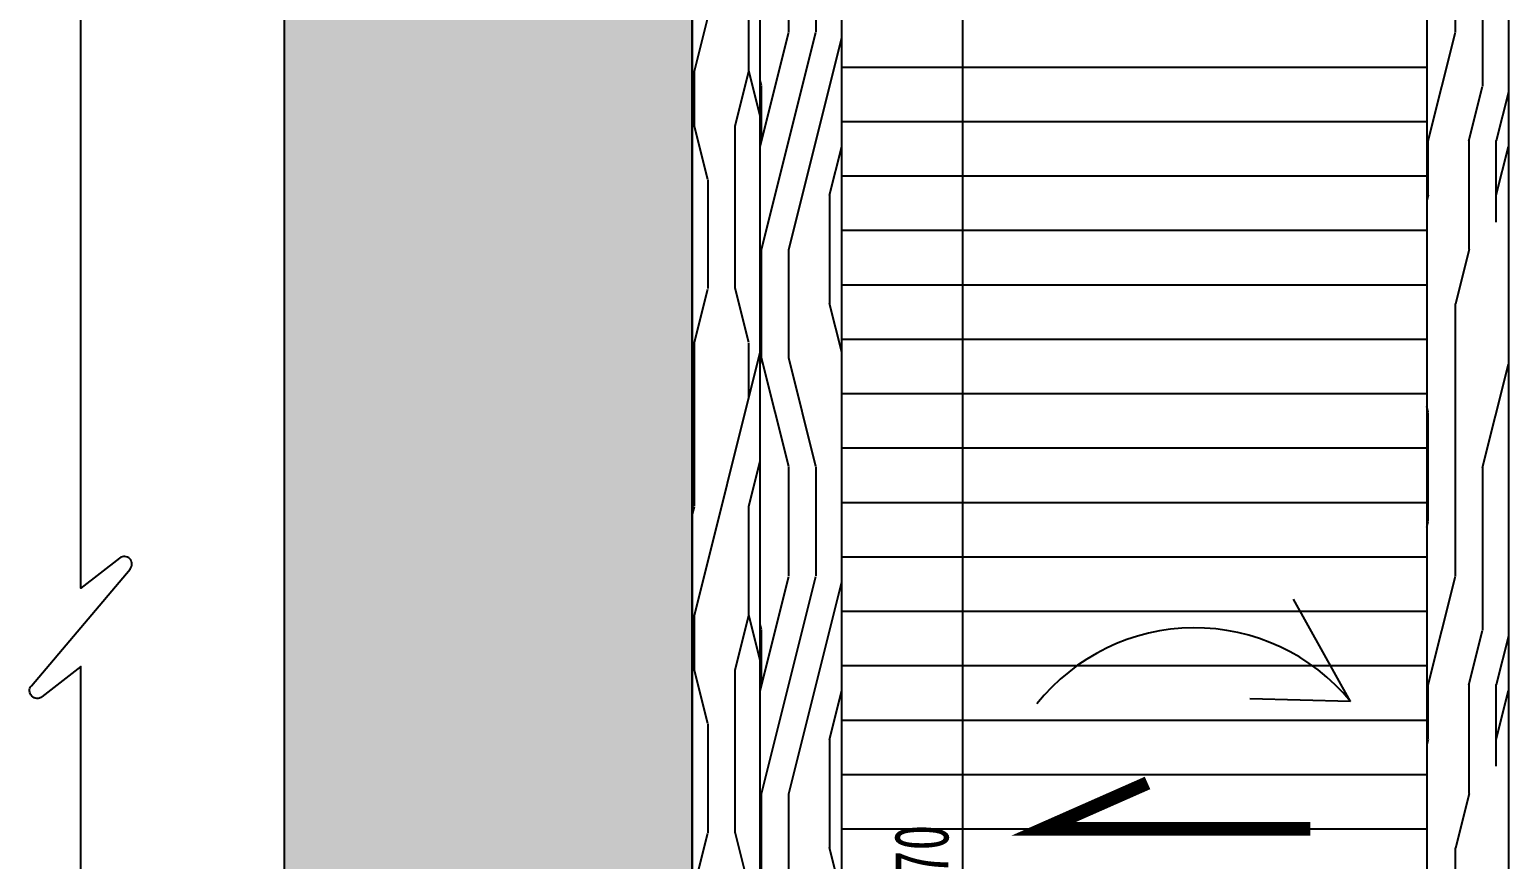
# Model space of a CAD drawing. Header units: millimetres. Extents: x 3111864 to 3154170, y -3068724 to -3044687.
# Drawn here: x 3122052 to 3123139, y -3066798 to -3066188 of the extents above; entities that cross this region are included whole.
import ezdxf

# ---------------------------------------------------------------- set-up
doc = ezdxf.new("R2010")
doc.units = ezdxf.units.MM
doc.header["$LTSCALE"] = 500
doc.header["$MEASUREMENT"] = 0
doc.header["$PDMODE"] = 2
doc.linetypes.add('ACAD_ISO02W100', pattern=[15, 12, -3])
doc.layers.get('0').update_dxf_attribs({"linetype": 'CONTINUOUS'})
doc.layers.get('DEFPOINTS').update_dxf_attribs({"linetype": 'CONTINUOUS'})
for name, color, linetype in [('0-bh(填充)', 251, 'CONTINUOUS'), ('A-DOOR', 4, 'CONTINUOUS'), ('BZ1', 7, 'CONTINUOUS'), ('E-楼板、墙体', 6, 'CONTINUOUS'), ('E-立面造型线', 3, 'CONTINUOUS'), ('W-尺寸', 5, 'CONTINUOUS'), ('W-索引符号', 2, 'CONTINUOUS')]:
    doc.layers.add(name, color=color, linetype=linetype)
doc.styles.add('DIM', font='SimSun.ttf', dxfattribs={"width": 0.7})
doc.dimstyles.new('20', dxfattribs={"dimscale": 20, "dimtxt": 2, "dimasz": 1, "dimexe": 1, "dimexo": 1, "dimgap": 0.5, "dimtad": 1, "dimdec": 0, "dimzin": 0, "dimdsep": 46, "dimtxsty": 'DIM', "dimblk": 'ARCHTICK', "dimcen": 0, "dimclrd": 5, "dimclre": 5, "dimclrt": 35, "dimadec": 0, "dimazin": 0, "dimtfac": 0.5, "dimtdec": 0, "dimtix": 1, "dimtmove": 2, "dimatfit": 2, "dimldrblk": 'A', "dimfxl": 0, "dimtolj": 1, "dimtzin": 0, "dimlwd": -1, "dimlwe": -1, "dimarcsym": 0})

# ---------------------------------------------------------------- blocks, each defined once
blk = doc.blocks.new('A$C3559708A')
at = {"layer": '0-bh(填充)', "ltscale": 100}
h = blk.add_hatch(dxfattribs=at)
h.set_pattern_fill('FB木纹中SC300', color=251, scale=100, angle=90, style=0, pattern_type=2)
h.set_pattern_definition([(90, (-1.608952879905701e-05, 9.999988707713783), (-400, 2.449293598294706e-14), [80, -120, 40, -160]), (90, (-10.0000160895288, 289.9999887077138), (-400, 2.449293598294706e-14), [80, -320]), (90, (-30.0000160895288, 249.9999887077138), (-400, 2.449293598294706e-14), [40, -360]), (90, (-40.0000160895288, 29.99998870771378), (-400, 2.449293598294706e-14), [20, -280, 20, -80]), (90, (-60.0000160895288, 169.9999887077138), (-400, 2.449293598294706e-14), [80, -120, 20, -180]), (90, (-70.0000160895288, 69.99998870771378), (-400, 2.449293598294706e-14), [60, -340]), (90, (-80.0000160895288, 169.9999887077138), (-400, 2.449293598294706e-14), [120, -280]), (90, (-90.0000160895288, 49.99998870771378), (-400, 2.449293598294706e-14), [80, -320]), (90, (-100.0000160895288, 209.9999887077138), (-400, 2.449293598294706e-14), [200, -200]), (90, (-120.0000160895288, 89.99998870771378), (-400, 2.449293598294706e-14), [40, -120, 80, -160]), (90, (-130.0000160895288, 369.9999887077138), (-400, 2.449293598294706e-14), [80, -320]), (90, (-140.0000160895288, 289.9999887077138), (-400, 2.449293598294706e-14), [40, -360]), (90, (-150.0000160895288, 209.9999887077138), (-400, 2.449293598294706e-14), [40, -360]), (90, (-160.0000160895288, 9.999988707713783), (-400, 2.449293598294706e-14), [80, -320]), (90, (-170.0000160895288, 209.9999887077138), (-400, 2.449293598294706e-14), [80, -320]), (90, (-190.0000160895288, 209.9999887077138), (-400, 2.449293598294706e-14), [80, -80, 80, -160]), (90, (-210.0000160895288, 129.9999887077138), (-400, 2.449293598294706e-14), [40, -200, 80, -80]), (90, (-220.0000160895288, 209.9999887077138), (-400, 2.449293598294706e-14), [120, -280]), (90, (-240.0000160895288, 209.9999887077138), (-400, 2.449293598294706e-14), [80, -320]), (90, (-250.0000160895288, 49.99998870771378), (-400, 2.449293598294706e-14), [120, -160, 40, -80]), (90, (-270.0000160895288, 49.99998870771378), (-400, 2.449293598294706e-14), [200, -200]), (90, (-280.0000160895288, 289.9999887077138), (-400, 2.449293598294706e-14), [40, -360]), (90, (-290.0000160895288, 169.9999887077138), (-400, 2.449293598294706e-14), [80, -320]), (90, (-300.0000160895288, 89.99998870771378), (-400, 2.449293598294706e-14), [40, -160, 40, -160]), (90, (-310.0000160895288, 49.99998870771378), (-400, 2.449293598294706e-14), [40, -120, 80, -160]), (90, (-320.0000160895288, 129.9999887077138), (-400, 2.449293598294706e-14), [40, -200, 40, -120]), (90, (-330.0000160895288, 209.9999887077138), (-400, 2.449293598294706e-14), [120, -280]), (90, (-350.0000160895288, 49.99998870771378), (-400, 2.449293598294706e-14), [80, -320]), (90, (-360.0000160895288, 249.9999887077138), (-400, 2.449293598294706e-14), [40, -360]), (90, (-370.0000160895288, 329.9999887077138), (-400, 2.449293598294706e-14), [40, -360]), (104.03624347, (-30.0000160895288, 289.9999887077138), (1.462838967877852e-08, 399.9999999885853), [41.2, -1608.0422104]), (104.03624347, (-120.0000160895288, 329.9999887077138), (1.462838967877852e-08, 399.9999999885853), [41.2, -1608.0422104]), (104.03624347, (-360.0000160895288, 289.9999887077138), (1.462838967877852e-08, 399.9999999885853), [41.2, -1608.0422104]), (104.03624347, (-210.0000160895288, 169.9999887077138), (1.462838967877852e-08, 399.9999999885853), [41.2, -1608.0422104]), (104.03624347, (-270.0000160895288, 249.9999887077138), (1.462838967877852e-08, 399.9999999885853), [41.2, -1608.0422104]), (104.03624347, (-240.0000160895288, 289.9999887077138), (1.462838967877852e-08, 399.9999999885853), [41.2, -1608.0422104]), (104.03624347, (-310.0000160895288, 89.99998870771378), (1.462838967877852e-08, 399.9999999885853), [41.2, -1608.0422104]), (104.03624347, (-290.0000160895288, 249.9999887077138), (1.462838967877852e-08, 399.9999999885853), [41.2, -1608.0422104]), (104.03624347, (-140.0000160895288, 329.9999887077138), (1.462838967877852e-08, 399.9999999885853), [82.4, -1566.8422104]), (104.03624347, (-170.0000160895288, 289.9999887077138), (1.462838967877852e-08, 399.9999999885853), [82.4, -1566.8422104]), (104.03624347, (-190.0000160895288, 289.9999887077138), (1.462838967877852e-08, 399.9999999885853), [82.4, -1566.8422104]), (255.9637565300001, (-60.0000160895288, 169.9999887077138), (1.462847391966951e-08, -399.9999999885853), [41.2, -82.4, 41.2, -1484.4422104]), (255.9637565300001, (-120.0000160895288, 89.99998870771378), (1.462847391966951e-08, -399.9999999885853), [41.2, -1608.0422104]), (255.9637565300001, (-300.0000160895288, 89.99998870771378), (1.462847391966951e-08, -399.9999999885853), [82.4, -1566.8422104]), (284.03624347, (-10.0000160895288, 289.9999887077138), (-1.462843408769951e-08, -399.9999999885853), [41.2, -1608.0422104]), (75.96375652999997, (-10.0000160895288, 369.9999887077138), (-1.462824077283434e-08, 399.9999999885853), [41.2, -1608.0422104]), (75.96375652999997, (-150.0000160895288, 249.9999887077138), (-1.462824077283434e-08, 399.9999999885853), [41.2, -1608.0422104]), (75.96375652999997, (-220.0000160895288, 329.9999887077138), (-1.462824077283434e-08, 399.9999999885853), [41.2, -1608.0422104]), (75.96375652999997, (-250.0000160895288, 169.9999887077138), (-1.462824077283434e-08, 399.9999999885853), [41.2, -1608.0422104]), (75.96375652999997, (-300.0000160895288, 129.9999887077138), (-1.462824077283434e-08, 399.9999999885853), [41.2, -1608.0422104]), (75.96375652999997, (-320.0000160895288, 169.9999887077138), (-1.462824077283434e-08, 399.9999999885853), [41.2, -1608.0422104]), (75.96375652999997, (-250.0000160895288, 169.9999887077138), (-1.462824077283434e-08, 399.9999999885853), [41.2, -1608.0422104]), (75.96375652999997, (-310.0000160895288, 289.9999887077138), (-1.462824077283434e-08, 399.9999999885853), [164.8, -1484.4422104]), (75.96375652999997, (-40.0000160895288, 49.99998870771378), (-1.462824077283434e-08, 399.9999999885853), [164.8, -1484.4422104]), (75.96375652999997, (-70.0000160895288, 89.99998870771378), (-1.462824077283434e-08, 399.9999999885853), [164.8, -1484.4422104]), (75.96375652999997, (-90.0000160895288, 129.9999887077138), (-1.462824077283434e-08, 399.9999999885853), [41.2, -82.4, 82.4, -1443.2422104]), (75.96375652999997, (-120.0000160895288, 129.9999887077138), (-1.462824077283434e-08, 399.9999999885853), [82.4, -82.4, 82.4, -1402.0422104]), (75.96375652999997, (-160.0000160895288, 89.99998870771378), (-1.462824077283434e-08, 399.9999999885853), [164.8, -1484.4422104]), (75.96375652999997, (-190.0000160895288, 49.99998870771378), (-1.462824077283434e-08, 399.9999999885853), [164.8, -1484.4422104]), (75.96375652999997, (-210.0000160895288, 49.99998870771378), (-1.462824077283434e-08, 399.9999999885853), [164.8, -1484.4422104]), (75.96375652999997, (-330.0000160895288, 329.9999887077138), (-1.462824077283434e-08, 399.9999999885853), [41.2, -1608.0422104]), (75.96376753, (-370.0000160895288, 369.9999887077138), (-7.68091154545333e-05, 399.9999999885779), [82.4, -1566.8422104]), (75.96376753, (-350.0000160895288, 129.9999887077138), (-7.68091154545333e-05, 399.9999999885779), [82.4, -1566.8422104]), (75.96375753000005, (-1.608952879905701e-05, 89.99998870771378), (-6.995945453989987e-06, 399.9999999885852), [164.8, -1484.4422104]), (75.96375753000005, (-280.0000160895288, 329.9999887077138), (-6.995945453989987e-06, 399.9999999885852), [123.6, -1525.6422104]), (75.96375753000005, (-250.0000160895288, 369.9999887077138), (-6.995945453989987e-06, 399.9999999885852), [247.2, -1402.0422104])])
h.paths.add_polyline_path([(549.9994195932522, 2399.999988707714), (489.9994195932522, 2399.999988707714), (489.9994195927866, 9.999988707713783), (549.9994195932522, 9.999988707713783)])
h.paths.add_polyline_path([(532.4994195937179, 1069.999988707714), (532.4994195937179, 929.9999887077138), (507.4994195937179, 929.9999887077138), (507.4994195937179, 1069.999988707714)], flags=16)
h.paths.add_polyline_path([(530.4994195937179, 1067.999988707714), (530.4994195937179, 931.9999887077138), (509.4994195937179, 931.9999887077138), (509.4994195937179, 1067.999988707714)], flags=0)
h.paths.add_polyline_path([(59.9999839104712, 2399.999988707714), (-1.608952879905701e-05, 2399.999988707714), (-1.608952879905701e-05, 9.999988707713783), (59.9999839104712, 9.999988707713783)])
at = {"layer": 'BZ1', "color": 251, "ltscale": 0.15}
for p, q in [((59.9999839104712, 1799.999988707714, -8.477395143876653e-09), (489.9994195932522, 1799.999988707714, -8.477395143876653e-09)), ((59.9999839104712, 1759.999988707714, -8.477395143876653e-09), (489.9994195932522, 1759.999988707714, -8.477395143876653e-09)), ((59.9999839104712, 1719.999988707714, -8.477395143876653e-09), (489.9994195932522, 1719.999988707714, -8.477395143876653e-09)), ((59.9999839104712, 1679.999988707714, -8.477395143876653e-09), (489.9994195932522, 1679.999988707714, -8.477395143876653e-09)), ((59.9999839104712, 1639.999988707714, -8.477395143876653e-09), (489.9994195932522, 1639.999988707714, -8.477395143876653e-09)), ((59.9999839104712, 1599.999988707714, -8.477395143876653e-09), (489.9994195932522, 1599.999988707714, -8.477395143876653e-09)), ((59.9999839104712, 1559.999988707714, -8.477395143876653e-09), (489.9994195932522, 1559.999988707714, -8.477395143876653e-09)), ((59.9999839104712, 1519.999988707714, -8.477395143876653e-09), (489.9994195932522, 1519.999988707714, -8.477395143876653e-09)), ((59.9999839104712, 1479.999988707714, -8.477395143876653e-09), (489.9994195932522, 1479.999988707714, -8.477395143876653e-09)), ((59.9999839104712, 1439.999988707714, -8.477395143876653e-09), (489.9994195932522, 1439.999988707714, -8.477395143876653e-09)), ((59.9999839104712, 1399.999988707714, -8.477395143876653e-09), (489.9994195932522, 1399.999988707714, -8.477395143876653e-09)), ((59.9999839104712, 1359.999988707714, -8.477395143876653e-09), (489.9994195932522, 1359.999988707714, -8.477395143876653e-09)), ((59.9999839104712, 1319.999988707714, -8.477395143876653e-09), (489.9994195932522, 1319.999988707714, -8.477395143876653e-09)), ((59.9999839104712, 1319.999988707714, -8.477395143876653e-09), (489.9994195932522, 1319.999988707714, -8.477395143876653e-09)), ((59.9999839104712, 1279.999988707714, -8.477395143876653e-09), (489.9994195932522, 1279.999988707714, -8.477395143876653e-09)), ((59.9999839104712, 1239.999988707714, -8.477395143876653e-09), (489.9994195932522, 1239.999988707714, -8.477395143876653e-09))]:
    blk.add_line(p, q, dxfattribs=at)
at = {"layer": 'E-立面造型线', "ltscale": 0.15}
for p, q in [((59.9999839104712, 9.999988707248122, -8.477395143876653e-09), (59.9999839104712, 2399.999988707714, -8.477395143876653e-09)), ((489.9994195932522, 2399.999988707714, -8.477395143876653e-09), (489.9994195927866, 9.999988707248122, -8.477395143876653e-09)), ((549.9994195932522, 2399.999988707714, -8.477395143876653e-09), (549.9994195932522, 9.999988707713783, 7.630552183438251e-08))]:
    blk.add_line(p, q, dxfattribs=at)
at = {"layer": 'E-立面造型线', "ltscale": 0.15, "elevation": -8.477395143876653e-09}
blk.add_lwpolyline([(-1.608952879905701e-05, 9.999988707713783), (-1.608952879905701e-05, 2399.999988707714), (549.9994195932522, 2399.999988707714)], dxfattribs=at)
blk = doc.blocks.new('*U1124')
at = {"color": 35}
blk.add_lwpolyline([(85.19290306837948, 0), (1.438751633471838, 0), (2.548763485443487, -1.426411790124121, -0.9012426957163656), (2.145204766356528, -1.813903905069992), (-2.145204766356528, 1.813903905069992, 0.9012426957168463), (-2.548763485465315, 1.426411790118664), (-1.438751633487755, 0), (-85.19290306837948, 7.983845200902733e-15)], format="xyb", dxfattribs=at)
blk = doc.blocks.new('_ArchTick')
at = {"color": 0, "linetype": 'ByBlock', "const_width": 0.4}
blk.add_lwpolyline([(-0.5, -0.5), (0.5, 0.5)], dxfattribs=at)
blk = doc.blocks.new('*D1455')
at = {"layer": 'DEFPOINTS', "color": 0, "ltscale": 100}
for p in [(3122803.087965721, -3065675.779874709, -9.326031212176715e-08), (3122737.855723792, -3067945.779874709), (3122803.087965721, -3067945.779874709)]:
    blk.add_point(p, dxfattribs=at)
at = {"layer": 'W-尺寸', "color": 5, "ltscale": 100}
for p, q in [((3122783.087965721, -3065675.779874709), (3122717.855723792, -3065675.779874709)), ((3122737.855723792, -3065675.779874709), (3122737.855723792, -3067945.779874709)), ((3122783.087965721, -3067945.779874709), (3122717.855723792, -3067945.779874709))]:
    blk.add_line(p, q, dxfattribs=at)
at = {"layer": 'W-尺寸', "color": 5, "ltscale": 100, "xscale": 20, "yscale": 20, "zscale": 20}
for p, rotation in [((3122737.855723792, -3065675.779874709), 90), ((3122737.855723792, -3067945.779874709), 270)]:
    blk.add_blockref('_ArchTick', p, dxfattribs=dict(at, rotation=rotation))
at = {"layer": 'W-尺寸', "color": 35, "ltscale": 100, "insert": (3122707.855723793, -3066810.779874709), "char_height": 40, "attachment_point": 5, "rotation": 90, "style": 'DIM'}
blk.add_mtext('\\A1;2270', dxfattribs=at)
blk = doc.blocks.new('A')
for p, q in [((-1.435067392276323, 1.147654099946521), (-1.089590771724033, 1.437450103912851)), ((-1.435067392276323, 1.147654099946521), (-0.3688396396728422, 0)), ((-1.089590771724033, 1.437450103912851), (0, 0)), ((-0.3688396396728422, 3.638e-12), (-2.127066897330223, 0)), ((-1.435067392276323, -1.147654099946521), (-0.3688396396728422, 0)), ((-1.089590771724033, -1.437450103912851), (0, 0)), ((-1.435067392276323, -1.147654099946521), (-1.089590771724033, -1.437450103912851))]:
    blk.add_line(p, q)
for points in [[(-1.435067392276323, 1.147654099946521), (-1.089590771724033, 1.437450103912851), (-0.3688396396728422, 0), (0, 0)], [(-1.435067392276323, -1.147654099946521), (-1.089590771724033, -1.437450103912851), (-0.3688396396728422, 0), (0, 0)]]:
    blk.add_solid(points)

msp = doc.modelspace()

# ---------------------------------------------------------------- hatches: boundary and pattern name
at = {"layer": 'E-立面造型线', "ltscale": 0.15}
h = msp.add_hatch(dxfattribs=at)
h.set_pattern_fill('木纹面5', color=250, scale=400, angle=90, style=0, pattern_type=2)
h.set_pattern_definition([(90, (-9.420982952229679, -178.8836065256037), (-400, 2.449293598294706e-14), [80, -120, 40, -160]), (90, (-19.42098295222966, 101.1163934743963), (-400, 2.449293598294706e-14), [80, -320]), (90, (-39.42098295222966, 61.11639347439632), (-400, 2.449293598294706e-14), [40, -360]), (90, (-49.42098295222968, -158.8836065256037), (-400, 2.449293598294706e-14), [20, -280, 20, -80]), (90, (-69.42098295222968, -18.88360652560368), (-400, 2.449293598294706e-14), [80, -120, 20, -180]), (90, (-79.42098295222968, -118.8836065256037), (-400, 2.449293598294706e-14), [60, -340]), (90, (-89.42098295222966, -18.88360652560368), (-400, 2.449293598294706e-14), [120, -280]), (90, (-99.42098295222968, -138.8836065256037), (-400, 2.449293598294706e-14), [80, -320]), (90, (-109.4209829522297, 21.11639347439632), (-400, 2.449293598294706e-14), [200, -200]), (90, (-129.4209829522297, -98.88360652560367), (-400, 2.449293598294706e-14), [40, -120, 80, -160]), (90, (-139.4209829522297, 181.1163934743963), (-400, 2.449293598294706e-14), [80, -320]), (90, (-149.4209829522297, 101.1163934743963), (-400, 2.449293598294706e-14), [40, -360]), (90, (-159.4209829522297, 21.11639347439632), (-400, 2.449293598294706e-14), [40, -360]), (90, (-169.4209829522297, -178.8836065256037), (-400, 2.449293598294706e-14), [80, -320]), (90, (-179.4209829522297, 21.11639347439632), (-400, 2.449293598294706e-14), [80, -320]), (90, (-199.4209829522297, 21.11639347439632), (-400, 2.449293598294706e-14), [80, -80, 80, -160]), (90, (-219.4209829522297, -58.88360652560367), (-400, 2.449293598294706e-14), [40, -200, 80, -80]), (90, (-229.4209829522297, 21.11639347439632), (-400, 2.449293598294706e-14), [120, -280]), (90, (-249.4209829522297, 21.11639347439635), (-400, 2.449293598294706e-14), [80, -320]), (90, (-259.4209829522297, -138.8836065256037), (-400, 2.449293598294706e-14), [120, -160, 40, -80]), (90, (-279.4209829522297, -138.8836065256037), (-400, 2.449293598294706e-14), [200, -200]), (90, (-289.4209829522297, 101.1163934743963), (-400, 2.449293598294706e-14), [40, -360]), (90, (-299.4209829522297, -18.88360652560365), (-400, 2.449293598294706e-14), [80, -320]), (90, (-309.4209829522297, -98.88360652560367), (-400, 2.449293598294706e-14), [40, -160, 40, -160]), (90, (-319.4209829522297, -138.8836065256037), (-400, 2.449293598294706e-14), [40, -120, 80, -160]), (90, (-329.4209829522297, -58.88360652560367), (-400, 2.449293598294706e-14), [40, -200, 40, -120]), (90, (-339.4209829522297, 21.11639347439635), (-400, 2.449293598294706e-14), [120, -280]), (90, (-359.4209829522297, -138.8836065256037), (-400, 2.449293598294706e-14), [80, -320]), (90, (-369.4209829522297, 61.11639347439635), (-400, 2.449293598294706e-14), [40, -360]), (90, (-379.4209829522297, 141.1163934743963), (-400, 2.449293598294706e-14), [40, -360]), (104.03624347, (-39.42098295222966, 101.1163934743963), (1.462838967877852e-08, 399.9999999885853), [41.2, -1608.0422104]), (104.03624347, (-129.4209829522297, 141.1163934743963), (1.462838967877852e-08, 399.9999999885853), [41.2, -1608.0422104]), (104.03624347, (-369.4209829522297, 101.1163934743963), (1.462838967877852e-08, 399.9999999885853), [41.2, -1608.0422104]), (104.03624347, (-219.4209829522297, -18.88360652560368), (1.462838967877852e-08, 399.9999999885853), [41.2, -1608.0422104]), (104.03624347, (-279.4209829522297, 61.11639347439635), (1.462838967877852e-08, 399.9999999885853), [41.2, -1608.0422104]), (104.03624347, (-249.4209829522297, 101.1163934743963), (1.462838967877852e-08, 399.9999999885853), [41.2, -1608.0422104]), (104.03624347, (-319.4209829522297, -98.88360652560367), (1.462838967877852e-08, 399.9999999885853), [41.2, -1608.0422104]), (104.03624347, (-299.4209829522297, 61.11639347439635), (1.462838967877852e-08, 399.9999999885853), [41.2, -1608.0422104]), (104.03624347, (-149.4209829522297, 141.1163934743963), (1.462838967877852e-08, 399.9999999885853), [82.4, -1566.8422104]), (104.03624347, (-179.4209829522297, 101.1163934743963), (1.462838967877852e-08, 399.9999999885853), [82.4, -1566.8422104]), (104.03624347, (-199.4209829522297, 101.1163934743963), (1.462838967877852e-08, 399.9999999885853), [82.4, -1566.8422104]), (255.9637565300001, (-69.42098295222968, -18.88360652560368), (1.462847391966951e-08, -399.9999999885853), [41.2, -82.4, 41.2, -1484.4422104]), (255.9637565300001, (-129.4209829522297, -98.88360652560367), (1.462847391966951e-08, -399.9999999885853), [41.2, -1608.0422104]), (255.9637565300001, (-309.4209829522297, -98.88360652560367), (1.462847391966951e-08, -399.9999999885853), [82.4, -1566.8422104]), (284.03624347, (-19.42098295222966, 101.1163934743963), (-1.462843408769951e-08, -399.9999999885853), [41.2, -1608.0422104]), (75.96375652999997, (-19.42098295222966, 181.1163934743963), (-1.462824077283434e-08, 399.9999999885853), [41.2, -1608.0422104]), (75.96375652999997, (-159.4209829522297, 61.11639347439632), (-1.462824077283434e-08, 399.9999999885853), [41.2, -1608.0422104]), (75.96375652999997, (-229.4209829522297, 141.1163934743963), (-1.462824077283434e-08, 399.9999999885853), [41.2, -1608.0422104]), (75.96375652999997, (-259.4209829522297, -18.88360652560365), (-1.462824077283434e-08, 399.9999999885853), [41.2, -1608.0422104]), (75.96375652999997, (-309.4209829522297, -58.88360652560367), (-1.462824077283434e-08, 399.9999999885853), [41.2, -1608.0422104]), (75.96375652999997, (-329.4209829522297, -18.88360652560365), (-1.462824077283434e-08, 399.9999999885853), [41.2, -1608.0422104]), (75.96375652999997, (-259.4209829522297, -18.88360652560365), (-1.462824077283434e-08, 399.9999999885853), [41.2, -1608.0422104]), (75.96375652999997, (-319.4209829522297, 101.1163934743963), (-1.462824077283434e-08, 399.9999999885853), [164.8, -1484.4422104]), (75.96375652999997, (-49.42098295222968, -138.8836065256037), (-1.462824077283434e-08, 399.9999999885853), [164.8, -1484.4422104]), (75.96375652999997, (-79.42098295222968, -98.88360652560368), (-1.462824077283434e-08, 399.9999999885853), [164.8, -1484.4422104]), (75.96375652999997, (-99.42098295222966, -58.88360652560368), (-1.462824077283434e-08, 399.9999999885853), [41.2, -82.4, 82.4, -1443.2422104]), (75.96375652999997, (-129.4209829522297, -58.88360652560367), (-1.462824077283434e-08, 399.9999999885853), [82.4, -82.4, 82.4, -1402.0422104]), (75.96375652999997, (-169.4209829522297, -98.88360652560367), (-1.462824077283434e-08, 399.9999999885853), [164.8, -1484.4422104]), (75.96375652999997, (-199.4209829522297, -138.8836065256037), (-1.462824077283434e-08, 399.9999999885853), [164.8, -1484.4422104]), (75.96375652999997, (-219.4209829522297, -138.8836065256037), (-1.462824077283434e-08, 399.9999999885853), [164.8, -1484.4422104]), (75.96375652999997, (-339.4209829522297, 141.1163934743963), (-1.462824077283434e-08, 399.9999999885853), [41.2, -1608.0422104]), (75.96376753, (-379.4209829522297, 181.1163934743963), (-7.68091154545333e-05, 399.9999999885779), [82.4, -1566.8422104]), (75.96376753, (-359.4209829522297, -58.88360652560365), (-7.68091154545333e-05, 399.9999999885779), [82.4, -1566.8422104]), (75.96375753000005, (-9.420982952229673, -98.88360652560368), (-6.995945453989987e-06, 399.9999999885852), [164.8, -1484.4422104]), (75.96375753000005, (-289.4209829522297, 141.1163934743963), (-6.995945453989987e-06, 399.9999999885852), [123.6, -1525.6422104]), (75.96375753000005, (-259.4209829522297, 181.1163934743963), (-6.995945453989987e-06, 399.9999999885852), [247.2, -1402.0422104])])
h.paths.add_polyline_path([(3122589.17231438, -3065615.779874709), (3122589.172314426, -3065565.779874709), (3122539.17231438, -3065565.779874709), (3122539.17231438, -3068015.779874709), (3122589.17231438, -3068015.779874709)])
at = {"layer": 'W-尺寸', "ltscale": 100}
msp.add_hatch(color=251, dxfattribs=at).paths.add_polyline_path([(3122539.172314254, -3065085.779874709), (3122239.172314254, -3065085.779874709), (3122239.172314254, -3068065.779874709), (3122539.172314254, -3068065.779874709)])

# ---------------------------------------------------------------- linework, layer by layer
at = {"color": 3, "linetype": 'ByBlock', "lineweight": -2, "ltscale": 0.01}
for q in [(3122981.268392039, -3066606.91370526), (3122949.006438924, -3066680.158614189)]:
    msp.add_line((3123023.208930922, -3066682.069350988), q, dxfattribs=at)
msp.add_arc((3122908.64642111, -3066776.4622107), 148.4404952133171, 39.48654212009681, 141.4626340365172, dxfattribs=at)
at = {"layer": 'A-DOOR', "color": 44, "linetype": 'ACAD_ISO02W100', "ltscale": 0.01, "const_width": 10, "elevation": -9.326031212176715e-08}
msp.add_lwpolyline([(3122993.460430204, -3066775.779874709), (3122993.460430204, -3066775.779874709), (3122797.554133604, -3066775.779874709), (3122873.910961098, -3066742.0558863)], dxfattribs=at)
at = {"layer": 'E-楼板、墙体'}
for p, q in [((3122239.172314254, -3065085.779874709), (3122239.172314254, -3068065.779874709)), ((3122539.172314254, -3065085.779874709), (3122539.172314254, -3068065.779874709))]:
    msp.add_line(p, q, dxfattribs=at)
at = {"layer": 'E-立面造型线', "ltscale": 0.15, "elevation": -8.477395143876653e-09}
for points in [[(3122539.17231438, -3068015.779874709), (3122539.17231438, -3065565.779874709), (3123739.171185745, -3065565.779874709), (3123739.171185745, -3068015.779874709)], [(3122589.17231438, -3068015.779874709), (3122589.17231438, -3065615.779874709), (3123689.171185745, -3065615.779874709), (3123689.171185745, -3068015.779874709)]]:
    msp.add_lwpolyline(points, dxfattribs=at)

# ---------------------------------------------------------------- block references
at = {"color": 251, "ltscale": 100}
msp.add_blockref('A$C3559708A', (3122589.172330469, -3068015.779863417, -8.47829169778905e-08), dxfattribs=at)
at = {"layer": 'W-索引符号', "color": 1, "xscale": 20, "yscale": 20, "zscale": 20, "rotation": 270}
msp.add_blockref('*U1124', (3122089.768079347, -3066627.727032718), dxfattribs=at)

# ---------------------------------------------------------------- dimensions: what is measured, and where the dimension line sits
at = {"layer": 'W-尺寸', "color": 251, "ltscale": 100}
dim = msp.add_linear_dim(base=(3122737.855723792, -3067945.779874709), p1=(3122803.087965721, -3065675.779874709, -9.326031212176715e-08), p2=(3122803.087965721, -3067945.779874709), angle=90, dimstyle='20', dxfattribs=at)
dim.commit()
dim.dimension.update_dxf_attribs({"geometry": '*D1455', "text_midpoint": (3122707.855723793, -3066810.779874709)})

doc.saveas('drawing.dxf')
